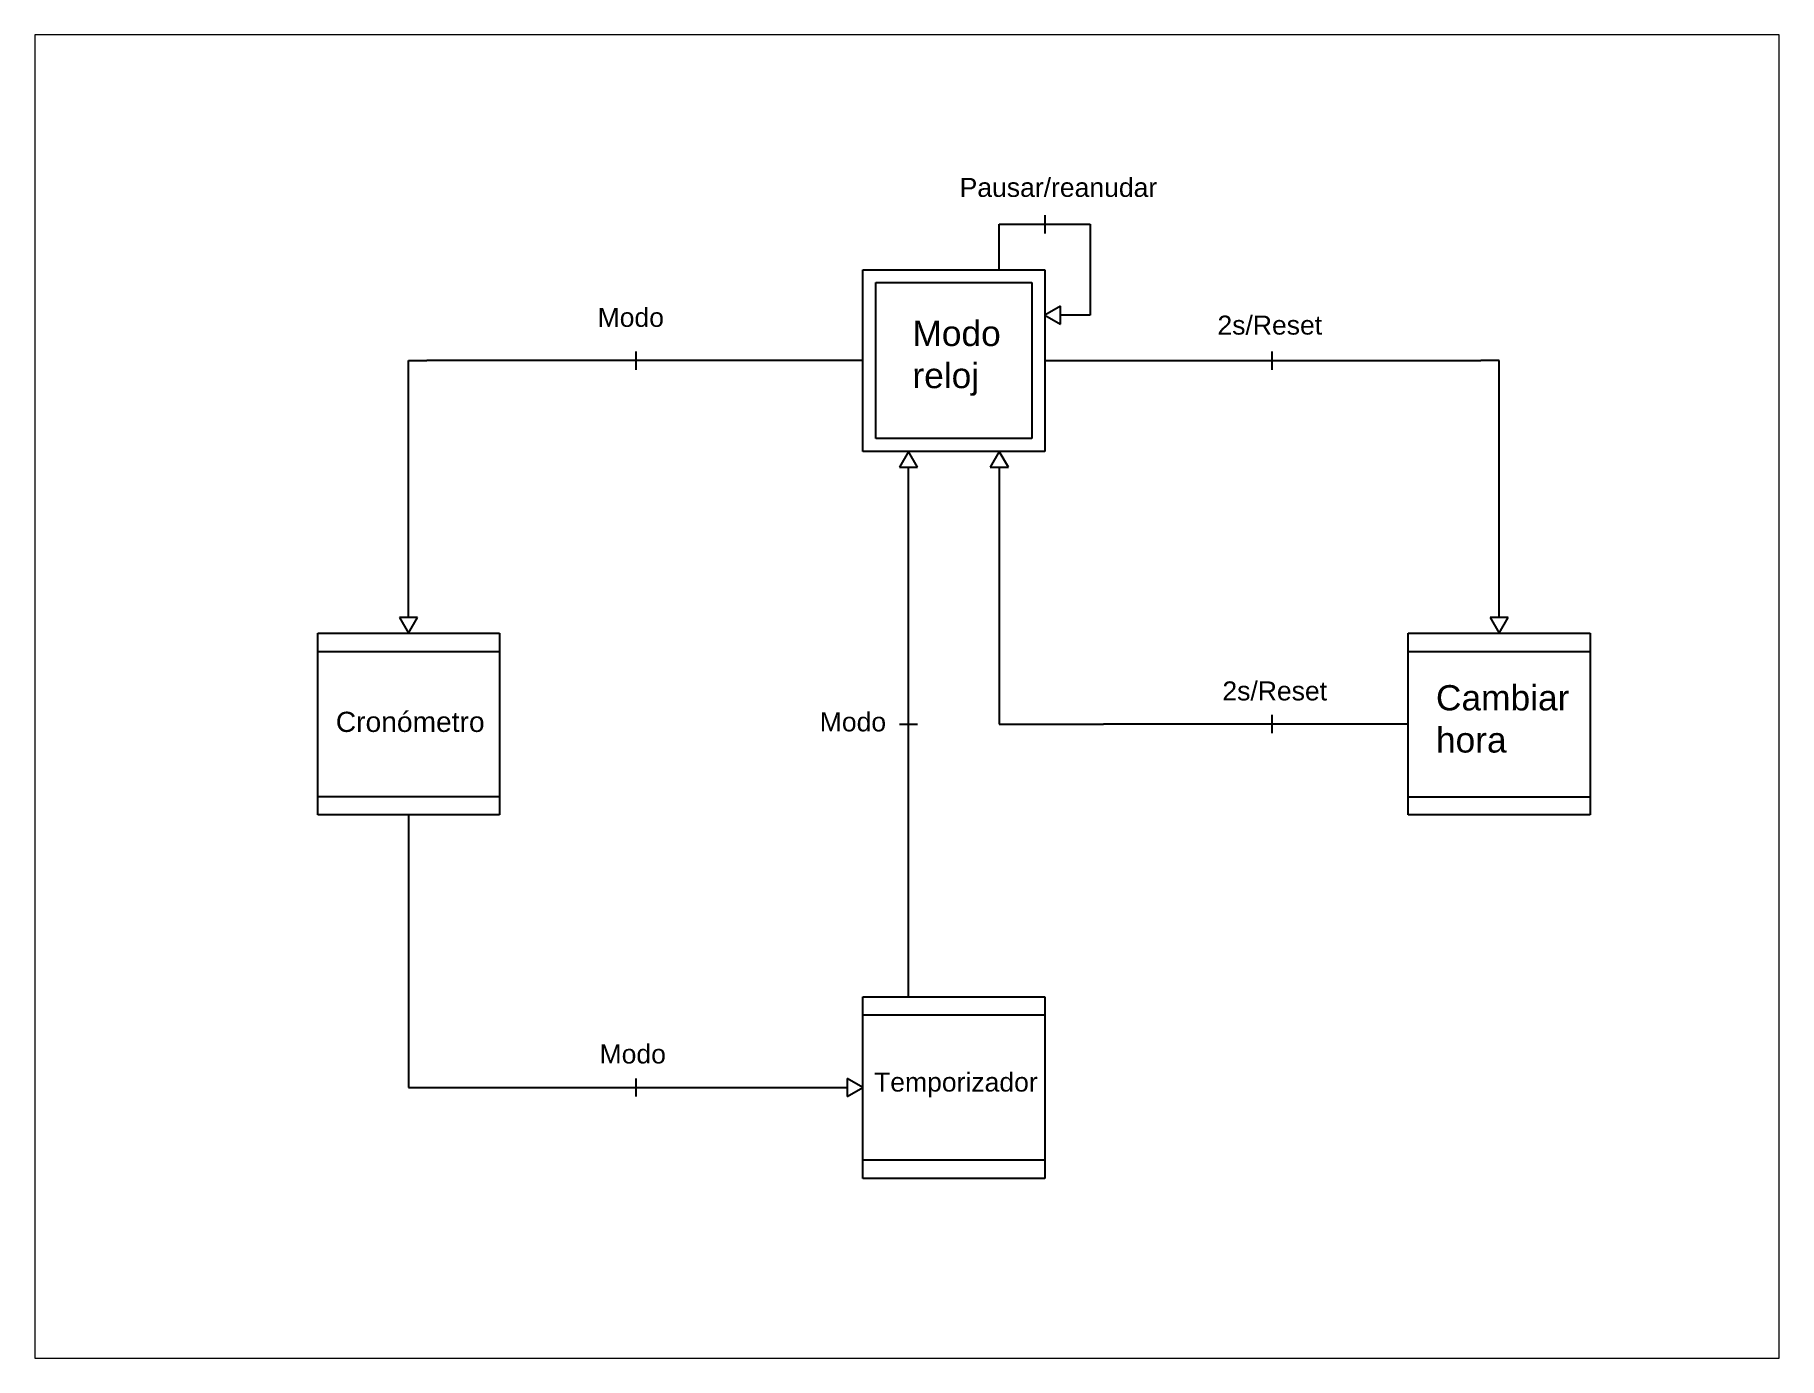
# Paper-space layout 'Global' of a CAD drawing. Header units: millimetres. Extents: x 26 to 231, y 20 to 176.
# The model-space entities are those that its viewports show. They can reach past a viewport. Long polylines and large blocks are cut down to what shows.
import ezdxf

# ---------------------------------------------------------------- set-up
doc = ezdxf.new("R2010")
doc.units = ezdxf.units.MM
doc.styles.get("Standard").update_dxf_attribs({"font": 'arial.ttf'})

msp = doc.modelspace()

# ---------------------------------------------------------------- linework, layer by layer
for p, q in [((5989.8, 3390.7), (5989.8, 3290.7)), ((5739.8, 3090.7), (5739.8, 3340.7)), ((5739.8, 3340.7), (5989.8, 3340.7)), ((5989.8, 3340.7), (6239.8, 3340.7)), ((6239.8, 3340.7), (6239.8, 2840.7)), ((4989.8, 3090.7), (5989.8, 3090.7)), ((4989.8, 2090.7), (4989.8, 3090.7)), ((5989.8, 3090.7), (5989.8, 2090.7)), ((5060.5, 2161.4), (5060.5, 3020)), ((5060.5, 3020), (5919.1, 3020)), ((5919.1, 3020), (5919.1, 2161.4)), ((6076.4, 2890.7), (5989.8, 2840.7)), ((6076.4, 2790.7), (6076.4, 2890.7)), ((5989.8, 2840.7), (6076.4, 2790.7)), ((6239.8, 2840.7), (6076.4, 2840.7)), ((3739.8, 2640.7), (3739.8, 2540.7)), ((7239.8, 2640.7), (7239.8, 2540.7)), ((2489.8, 1177.3), (2489.8, 2590.7)), ((2489.8, 2590.7), (2590.8, 2590.7)), ((4989.8, 2590.7), (2590.8, 2590.7)), ((5989.8, 2590.7), (8388.8, 2590.7)), ((8489.8, 2590.7), (8388.8, 2590.7)), ((8489.8, 1177.3), (8489.8, 2590.7)), ((5919.1, 2161.4), (5060.5, 2161.4)), ((5989.8, 2090.7), (4989.8, 2090.7)), ((5239.8, 2090.7), (5189.8, 2004.1)), ((5289.8, 2004.1), (5239.8, 2090.7)), ((5739.8, 2090.7), (5689.8, 2004.1)), ((5789.8, 2004.1), (5739.8, 2090.7)), ((5189.8, 2004.1), (5289.8, 2004.1)), ((5239.8, -909.3), (5239.8, 2004.1)), ((5689.8, 2004.1), (5789.8, 2004.1)), ((5739.8, 2004.1), (5739.8, 590.7)), ((2539.8, 1177.3), (2439.8, 1177.3)), ((2439.8, 1177.3), (2489.8, 1090.7)), ((2489.8, 1090.7), (2539.8, 1177.3)), ((8539.8, 1177.3), (8439.8, 1177.3)), ((8439.8, 1177.3), (8489.8, 1090.7)), ((8489.8, 1090.7), (8539.8, 1177.3)), ((1989.8, 1090.7), (2989.8, 1090.7)), ((1989.8, 90.7), (1989.8, 1090.7)), ((2989.8, 1090.7), (2989.8, 90.7)), ((7989.8, 1090.7), (8989.8, 1090.7)), ((7989.8, 90.7), (7989.8, 1090.7)), ((8989.8, 1090.7), (8989.8, 90.7)), ((1989.8, 990.7), (2989.8, 990.7)), ((7989.8, 990.7), (8989.8, 990.7)), ((5189.8, 590.7), (5289.8, 590.7)), ((5739.8, 590.7), (6313.2, 590.7)), ((7989.8, 590.7), (6313.2, 590.7)), ((7239.8, 640.7), (7239.8, 540.7)), ((2989.8, 190.7), (1989.8, 190.7)), ((7989.8, 190.7), (8989.8, 190.7)), ((2989.8, 90.7), (1989.8, 90.7)), ((2489.8, 90.7), (2489.8, -1409.3)), ((8989.8, 90.7), (7989.8, 90.7)), ((4989.8, -909.3), (5989.8, -909.3)), ((4989.8, -1909.3), (4989.8, -909.3)), ((5989.8, -909.3), (5989.8, -1909.3)), ((4989.8, -1009.3), (5989.8, -1009.3)), ((2489.8, -1409.3), (4903.2, -1409.3)), ((3739.8, -1359.3), (3739.8, -1459.3)), ((4903.2, -1359.3), (4903.2, -1459.3)), ((4989.8, -1409.3), (4903.2, -1359.3)), ((4903.2, -1459.3), (4989.8, -1409.3)), ((5989.8, -1809.3), (4989.8, -1809.3)), ((5989.8, -1909.3), (4989.8, -1909.3))]:
    msp.add_line(p, q)

# ---------------------------------------------------------------- texts
at = {"attachment_point": 1}
for s, width, gutter_width, insert, char_height in [('Pausar/reanudar', 538.986, 261.2, (5521.5, 3595.9), 104.463), ('Modo', 538.986, 261.2, (3529.8, 2880.8), 104.46), ('Modo\\Preloj', 717.669, 347.7, (5261.7, 2810), 139.09), ('2s/Reset', 538.986, 261.2, (6939.9, 2838.2), 104.46), ('2s/Reset', 538.986, 261.2, (6967.1, 825.4), 104.46), ('Cambiar\\Phora', 717.669, 347.7, (8141.9, 805), 139.09), ('Cronómetro', 572.726, 277.5, (2089.6, 658.5), 111), ('Modo', 538.986, 261.2, (4752, 655), 104.46), ('Modo', 538.986, 261.2, (3540.6, -1172.3), 104.46), ('Temporizador', 538.986, 261.2, (5050.7, -1326.9), 104.463)]:
    msp.add_mtext_dynamic_manual_height_columns(s, width=width, gutter_width=gutter_width, heights=[0], dxfattribs=dict(at, insert=insert, char_height=char_height))

psp = doc.layouts.new('Global')

# ---------------------------------------------------------------- viewports
at = {"layer": '0'}
psp.add_viewport(center=(128.5, 97.5), size=(205.6, 156), view_center_point=(5231.94, 742.44), view_height=7280.81, dxfattribs=at)

doc.saveas('drawing.dxf')
